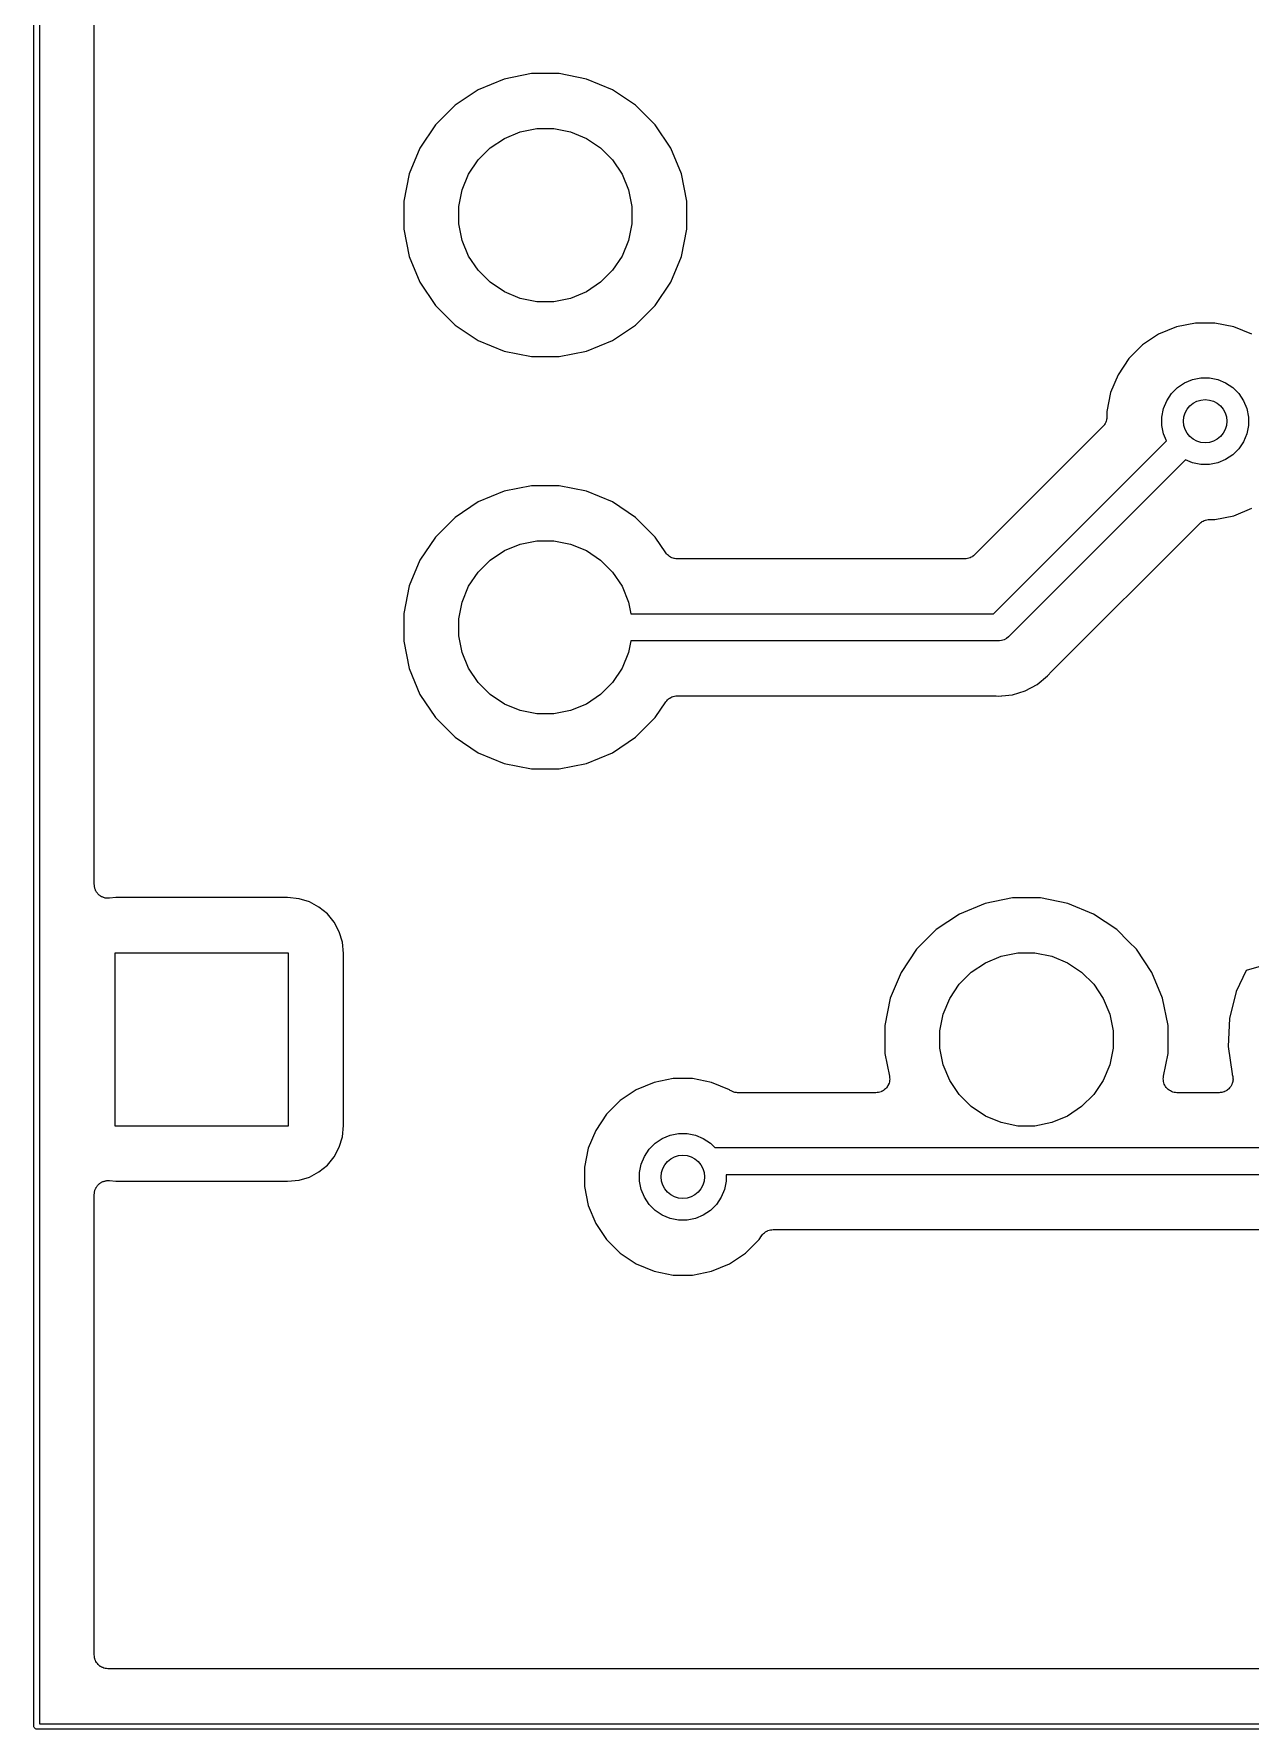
# Model space of a CAD drawing. Extents: x 19 to 115, y -142 to -17.
# Drawn here: x 19.4 to 30.64, y -142.26 to -126.59 of the extents above; entities that cross this region are included whole.
import ezdxf

# ---------------------------------------------------------------- set-up
doc = ezdxf.new("R2010")
doc.units = 0
doc.layers.add('BLACK', color=7, linetype='CONTINUOUS')

msp = doc.modelspace()

# ---------------------------------------------------------------- linework, layer by layer
at = {"layer": 'BLACK', "linetype": 'CONTINUOUS'}
for p, q in [((19.405, -142.239), (19.405, -16.6812)), ((19.455, -16.705), (19.455, -142.215)), ((19.963, -134.458), (19.963, -17.34)), ((23.7485, -127.012), (23.5104, -127.111)), ((24.0012, -126.962), (23.7485, -127.012)), ((24.2588, -126.962), (24.0012, -126.962)), ((24.5115, -127.012), (24.2588, -126.962)), ((24.7496, -127.111), (24.5115, -127.012)), ((23.5104, -127.111), (23.2962, -127.254)), ((24.9638, -127.254), (24.7496, -127.111)), ((23.2962, -127.254), (23.114, -127.436)), ((25.146, -127.436), (24.9638, -127.254)), ((23.114, -127.436), (22.9709, -127.65)), ((23.7511, -127.561), (23.8966, -127.501)), ((23.8966, -127.501), (24.0512, -127.47)), ((24.0512, -127.47), (24.2088, -127.47)), ((24.2088, -127.47), (24.3634, -127.501)), ((24.3634, -127.501), (24.5089, -127.561)), ((25.2891, -127.65), (25.146, -127.436)), ((22.9709, -127.65), (22.8723, -127.888)), ((23.5086, -127.76), (23.62, -127.649)), ((23.62, -127.649), (23.7511, -127.561)), ((24.5089, -127.561), (24.64, -127.649)), ((24.64, -127.649), (24.7514, -127.76)), ((25.3877, -127.888), (25.2891, -127.65)), ((23.421, -127.891), (23.5086, -127.76)), ((24.7514, -127.76), (24.839, -127.891)), ((22.8723, -127.888), (22.822, -128.141)), ((23.3607, -128.037), (23.421, -127.891)), ((24.839, -127.891), (24.8993, -128.037)), ((25.438, -128.141), (25.3877, -127.888)), ((22.822, -128.141), (22.822, -128.399)), ((23.33, -128.191), (23.3607, -128.037)), ((24.8993, -128.037), (24.93, -128.191)), ((25.438, -128.399), (25.438, -128.141)), ((23.33, -128.349), (23.33, -128.191)), ((24.93, -128.191), (24.93, -128.349)), ((22.822, -128.399), (22.8723, -128.652)), ((23.3607, -128.503), (23.33, -128.349)), ((24.93, -128.349), (24.8993, -128.503)), ((25.3877, -128.652), (25.438, -128.399)), ((22.8723, -128.652), (22.9709, -128.89)), ((23.421, -128.649), (23.3607, -128.503)), ((23.5086, -128.78), (23.421, -128.649)), ((24.839, -128.649), (24.7514, -128.78)), ((24.8993, -128.503), (24.839, -128.649)), ((25.2891, -128.89), (25.3877, -128.652)), ((23.62, -128.891), (23.5086, -128.78)), ((24.7514, -128.78), (24.64, -128.891)), ((22.9709, -128.89), (23.114, -129.104)), ((23.7511, -128.979), (23.62, -128.891)), ((24.64, -128.891), (24.5089, -128.979)), ((25.146, -129.104), (25.2891, -128.89)), ((23.114, -129.104), (23.2962, -129.286)), ((23.8966, -129.039), (23.7511, -128.979)), ((24.0512, -129.07), (23.8966, -129.039)), ((24.2088, -129.07), (24.0512, -129.07)), ((24.3634, -129.039), (24.2088, -129.07)), ((24.5089, -128.979), (24.3634, -129.039)), ((24.9638, -129.286), (25.146, -129.104)), ((30.1366, -129.267), (29.9611, -129.302)), ((30.3154, -129.267), (30.1366, -129.267)), ((30.4909, -129.302), (30.3154, -129.267)), ((23.2962, -129.286), (23.5104, -129.429)), ((23.5104, -129.429), (23.7485, -129.528)), ((24.5115, -129.528), (24.7496, -129.429)), ((24.7496, -129.429), (24.9638, -129.286)), ((29.7959, -129.37), (29.6472, -129.47)), ((29.9611, -129.302), (29.7959, -129.37)), ((30.6561, -129.37), (30.4909, -129.302)), ((23.7485, -129.528), (24.0012, -129.578)), ((24.0012, -129.578), (24.2588, -129.578)), ((24.2588, -129.578), (24.5115, -129.528)), ((29.6472, -129.47), (29.5207, -129.596)), ((29.4213, -129.745), (29.3529, -129.91)), ((29.5207, -129.596), (29.4213, -129.745)), ((29.9153, -129.92), (29.971, -129.864)), ((29.971, -129.864), (30.0365, -129.821)), ((30.0365, -129.821), (30.1093, -129.79)), ((30.1093, -129.79), (30.1866, -129.775)), ((30.1866, -129.775), (30.2654, -129.775)), ((30.2654, -129.775), (30.3427, -129.79)), ((30.3427, -129.79), (30.4155, -129.821)), ((30.4155, -129.821), (30.481, -129.864)), ((30.481, -129.864), (30.5367, -129.92)), ((29.3529, -129.91), (29.318, -130.086)), ((29.826, -130.136), (29.8414, -130.058)), ((29.8414, -130.058), (29.8715, -129.986)), ((29.8715, -129.986), (29.9153, -129.92)), ((30.5367, -129.92), (30.5805, -129.986)), ((30.5805, -129.986), (30.6106, -130.058)), ((30.6106, -130.058), (30.626, -130.136)), ((29.2882, -130.216), (29.2808, -130.225)), ((29.2958, -130.207), (29.2882, -130.216)), ((29.2961, -130.206), (29.2958, -130.207)), ((29.2965, -130.206), (29.2961, -130.206)), ((29.3021, -130.196), (29.2965, -130.206)), ((29.3077, -130.185), (29.3021, -130.196)), ((29.3079, -130.185), (29.3077, -130.185)), ((29.3082, -130.184), (29.3079, -130.185)), ((29.3117, -130.173), (29.3082, -130.184)), ((29.3152, -130.162), (29.3117, -130.173)), ((29.3153, -130.161), (29.3152, -130.162)), ((29.3155, -130.16), (29.3153, -130.161)), ((29.3167, -130.149), (29.3155, -130.16)), ((29.318, -130.137), (29.3167, -130.149)), ((29.318, -130.086), (29.318, -130.135)), ((29.318, -130.135), (29.318, -130.136)), ((29.318, -130.136), (29.318, -130.136)), ((29.318, -130.136), (29.318, -130.136)), ((29.318, -130.136), (29.318, -130.137)), ((29.826, -130.214), (29.826, -130.136)), ((29.8414, -130.292), (29.826, -130.214)), ((30.626, -130.214), (30.6106, -130.292)), ((30.626, -130.136), (30.626, -130.214)), ((29.2808, -130.225), (28.096, -131.41)), ((28.2692, -131.955), (29.8681, -130.356)), ((29.8681, -130.356), (29.8414, -130.292)), ((30.5805, -130.364), (30.5367, -130.43)), ((30.6106, -130.292), (30.5805, -130.364)), ((30.0449, -130.533), (28.4137, -132.164)), ((30.1093, -130.56), (30.0449, -130.533)), ((30.4155, -130.529), (30.3427, -130.56)), ((30.481, -130.486), (30.4155, -130.529)), ((30.5367, -130.43), (30.481, -130.486)), ((30.1866, -130.575), (30.1093, -130.56)), ((30.2654, -130.575), (30.1866, -130.575)), ((30.3427, -130.56), (30.2654, -130.575)), ((23.7485, -130.822), (23.5104, -130.921)), ((24.0012, -130.772), (23.7485, -130.822)), ((24.2588, -130.772), (24.0012, -130.772)), ((24.5115, -130.822), (24.2588, -130.772)), ((24.7496, -130.921), (24.5115, -130.822)), ((23.5104, -130.921), (23.2962, -131.064)), ((24.9638, -131.064), (24.7496, -130.921)), ((30.4909, -131.048), (30.6561, -130.98)), ((23.2962, -131.064), (23.114, -131.246)), ((25.146, -131.246), (24.9638, -131.064)), ((28.795, -132.501), (30.176, -131.12)), ((30.176, -131.12), (30.1763, -131.12)), ((30.1763, -131.12), (30.1773, -131.119)), ((30.1763, -131.12), (30.1763, -131.12)), ((30.1763, -131.12), (30.1763, -131.12)), ((30.1773, -131.119), (30.1865, -131.112)), ((30.1865, -131.112), (30.1955, -131.104)), ((30.1955, -131.104), (30.1961, -131.104)), ((30.1961, -131.104), (30.1966, -131.103)), ((30.1966, -131.103), (30.2071, -131.098)), ((30.2071, -131.098), (30.2174, -131.093)), ((30.2174, -131.093), (30.218, -131.092)), ((30.218, -131.092), (30.2186, -131.092)), ((30.2186, -131.092), (30.2299, -131.089)), ((30.2299, -131.089), (30.2411, -131.085)), ((30.2411, -131.085), (30.2418, -131.085)), ((30.2418, -131.085), (30.2424, -131.085)), ((30.2424, -131.085), (30.2541, -131.084)), ((30.2541, -131.084), (30.2658, -131.083)), ((30.2658, -131.083), (30.3154, -131.083)), ((30.3154, -131.083), (30.4909, -131.048)), ((23.114, -131.246), (22.9709, -131.46)), ((23.7511, -131.371), (23.8966, -131.311)), ((23.8966, -131.311), (24.0512, -131.28)), ((24.0512, -131.28), (24.2088, -131.28)), ((24.2088, -131.28), (24.3634, -131.311)), ((24.3634, -131.311), (24.5089, -131.371)), ((25.2424, -131.391), (25.146, -131.246)), ((22.9709, -131.46), (22.8723, -131.698)), ((23.5086, -131.57), (23.62, -131.459)), ((23.62, -131.459), (23.7511, -131.371)), ((24.5089, -131.371), (24.64, -131.459)), ((24.64, -131.459), (24.7514, -131.57)), ((25.2499, -131.4), (25.2424, -131.391)), ((25.2573, -131.409), (25.2499, -131.4)), ((25.2578, -131.409), (25.2573, -131.409)), ((25.2582, -131.41), (25.2578, -131.409)), ((25.2673, -131.417), (25.2582, -131.41)), ((25.2763, -131.425), (25.2673, -131.417)), ((25.2768, -131.425), (25.2763, -131.425)), ((25.2773, -131.425), (25.2768, -131.425)), ((25.2877, -131.431), (25.2773, -131.425)), ((25.298, -131.437), (25.2877, -131.431)), ((25.2986, -131.437), (25.298, -131.437)), ((25.2991, -131.437), (25.2986, -131.437)), ((25.3104, -131.441), (25.2991, -131.437)), ((25.3216, -131.444), (25.3104, -131.441)), ((25.3222, -131.444), (25.3216, -131.444)), ((25.3228, -131.444), (25.3222, -131.444)), ((25.3346, -131.446), (25.3228, -131.444)), ((25.3463, -131.447), (25.3346, -131.446)), ((25.3475, -131.447), (25.3463, -131.447)), ((25.348, -131.447), (25.3475, -131.447)), ((25.3475, -131.447), (25.3475, -131.447)), ((25.3475, -131.447), (25.3475, -131.447)), ((28.0062, -131.447), (25.348, -131.447)), ((28.0179, -131.446), (28.0062, -131.447)), ((28.0296, -131.445), (28.0179, -131.446)), ((28.0302, -131.445), (28.0296, -131.445)), ((28.0309, -131.445), (28.0302, -131.445)), ((28.0421, -131.441), (28.0309, -131.445)), ((28.0534, -131.438), (28.0421, -131.441)), ((28.054, -131.438), (28.0534, -131.438)), ((28.0546, -131.437), (28.054, -131.438)), ((28.065, -131.432), (28.0546, -131.437)), ((28.0754, -131.427), (28.065, -131.432)), ((28.0759, -131.426), (28.0754, -131.427)), ((28.0765, -131.426), (28.0759, -131.426)), ((28.0856, -131.418), (28.0765, -131.426)), ((28.0947, -131.411), (28.0856, -131.418)), ((28.0957, -131.41), (28.0947, -131.411)), ((28.096, -131.41), (28.0957, -131.41)), ((28.0957, -131.41), (28.0957, -131.41)), ((28.0957, -131.41), (28.0957, -131.41)), ((23.421, -131.701), (23.5086, -131.57)), ((24.7514, -131.57), (24.839, -131.701)), ((22.8723, -131.698), (22.822, -131.951)), ((23.3607, -131.847), (23.421, -131.701)), ((24.839, -131.701), (24.8993, -131.847)), ((23.33, -132.001), (23.3607, -131.847)), ((24.8993, -131.847), (24.9208, -131.955)), ((22.822, -131.951), (22.822, -132.209)), ((23.33, -132.159), (23.33, -132.001)), ((24.9208, -131.955), (28.2692, -131.955)), ((22.822, -132.209), (22.8723, -132.462)), ((23.3607, -132.313), (23.33, -132.159)), ((24.9208, -132.205), (24.8993, -132.313)), ((28.3149, -132.205), (24.9208, -132.205)), ((28.321, -132.206), (28.3149, -132.205)), ((28.3271, -132.205), (28.321, -132.206)), ((28.3455, -132.203), (28.3271, -132.205)), ((28.3271, -132.205), (28.3271, -132.205)), ((28.3691, -132.196), (28.3455, -132.203)), ((28.3908, -132.184), (28.3691, -132.196)), ((28.4098, -132.169), (28.3908, -132.184)), ((28.4137, -132.164), (28.4098, -132.169)), ((23.421, -132.459), (23.3607, -132.313)), ((24.8993, -132.313), (24.839, -132.459)), ((22.8723, -132.462), (22.9709, -132.7)), ((23.5086, -132.59), (23.421, -132.459)), ((24.839, -132.459), (24.7514, -132.59)), ((28.6744, -132.609), (28.7708, -132.53)), ((28.7708, -132.53), (28.7866, -132.51)), ((28.7866, -132.51), (28.7878, -132.509)), ((28.7878, -132.509), (28.7916, -132.505)), ((28.7916, -132.505), (28.795, -132.501)), ((22.9709, -132.7), (23.114, -132.914)), ((23.62, -132.701), (23.5086, -132.59)), ((23.7511, -132.789), (23.62, -132.701)), ((24.64, -132.701), (24.5089, -132.789)), ((24.7514, -132.59), (24.64, -132.701)), ((25.2788, -132.734), (25.2893, -132.728)), ((25.2893, -132.728), (25.2996, -132.723)), ((25.2996, -132.723), (25.3002, -132.722)), ((25.3002, -132.722), (25.3008, -132.722)), ((25.3008, -132.722), (25.3121, -132.719)), ((25.3121, -132.719), (25.3234, -132.715)), ((25.3234, -132.715), (25.324, -132.715)), ((25.324, -132.715), (25.3246, -132.715)), ((25.3246, -132.715), (25.3364, -132.714)), ((25.3364, -132.714), (25.348, -132.713)), ((25.348, -132.713), (28.2837, -132.713)), ((28.2837, -132.713), (28.2855, -132.713)), ((28.2855, -132.713), (28.2908, -132.714)), ((28.2908, -132.714), (28.2961, -132.714)), ((28.2961, -132.714), (28.321, -132.716)), ((28.321, -132.716), (28.3459, -132.714)), ((28.3459, -132.714), (28.346, -132.714)), ((28.346, -132.714), (28.4451, -132.704)), ((28.4451, -132.704), (28.5644, -132.668)), ((28.5644, -132.668), (28.6744, -132.609)), ((23.8966, -132.849), (23.7511, -132.789)), ((24.0512, -132.88), (23.8966, -132.849)), ((24.2088, -132.88), (24.0512, -132.88)), ((24.3634, -132.849), (24.2088, -132.88)), ((24.5089, -132.789), (24.3634, -132.849)), ((25.146, -132.914), (25.2424, -132.769)), ((25.2424, -132.769), (25.2427, -132.769)), ((25.2427, -132.769), (25.2428, -132.769)), ((25.2428, -132.769), (25.2434, -132.768)), ((25.2428, -132.769), (25.2428, -132.769)), ((25.2434, -132.768), (25.2511, -132.759)), ((25.2511, -132.759), (25.2586, -132.75)), ((25.2586, -132.75), (25.259, -132.75)), ((25.259, -132.75), (25.2594, -132.749)), ((25.2594, -132.749), (25.2687, -132.742)), ((25.2687, -132.742), (25.2778, -132.734)), ((25.2778, -132.734), (25.2783, -132.734)), ((25.2783, -132.734), (25.2788, -132.734)), ((23.114, -132.914), (23.2962, -133.096)), ((24.9638, -133.096), (25.146, -132.914)), ((23.2962, -133.096), (23.5104, -133.239)), ((24.7496, -133.239), (24.9638, -133.096)), ((23.5104, -133.239), (23.7485, -133.338)), ((23.7485, -133.338), (24.0012, -133.388)), ((24.2588, -133.388), (24.5115, -133.338)), ((24.5115, -133.338), (24.7496, -133.239)), ((24.0012, -133.388), (24.2588, -133.388)), ((19.9636, -134.464), (19.963, -134.458)), ((19.9635, -134.47), (19.9636, -134.464)), ((19.9648, -134.476), (19.9635, -134.47)), ((19.9654, -134.483), (19.9648, -134.476)), ((19.9671, -134.489), (19.9654, -134.483)), ((19.9682, -134.494), (19.9671, -134.489)), ((19.9707, -134.5), (19.9682, -134.494)), ((19.9726, -134.507), (19.9707, -134.5)), ((19.9753, -134.512), (19.9726, -134.507)), ((19.9775, -134.517), (19.9753, -134.512)), ((19.9811, -134.523), (19.9775, -134.517)), ((19.9842, -134.529), (19.9811, -134.523)), ((19.9879, -134.533), (19.9842, -134.529)), ((19.9911, -134.538), (19.9879, -134.533)), ((19.9957, -134.543), (19.9911, -134.538)), ((19.9999, -134.548), (19.9957, -134.543)), ((20.0044, -134.552), (19.9999, -134.548)), ((20.0084, -134.556), (20.0044, -134.552)), ((20.0139, -134.559), (20.0084, -134.556)), ((20.019, -134.564), (20.0139, -134.559)), ((20.0241, -134.566), (20.019, -134.564)), ((20.0289, -134.57), (20.0241, -134.566)), ((20.035, -134.572), (20.0289, -134.57)), ((20.0408, -134.575), (20.035, -134.572)), ((20.0463, -134.577), (20.0408, -134.575)), ((20.0517, -134.579), (20.0463, -134.577)), ((20.0581, -134.581), (20.0517, -134.579)), ((20.0645, -134.583), (20.0581, -134.581)), ((20.0702, -134.583), (20.0645, -134.583)), ((20.0759, -134.585), (20.0702, -134.583)), ((20.0825, -134.585), (20.0759, -134.585)), ((20.0891, -134.585), (20.0825, -134.585)), ((20.0949, -134.585), (20.0891, -134.585)), ((20.1007, -134.585), (20.0949, -134.585)), ((20.1024, -134.585), (20.1007, -134.585)), ((20.1612, -134.579), (20.1024, -134.585)), ((21.7488, -134.579), (20.1612, -134.579)), ((21.8546, -134.589), (21.7488, -134.579)), ((21.9503, -134.618), (21.8546, -134.589)), ((28.4462, -134.582), (28.1935, -134.632)), ((28.7038, -134.582), (28.4462, -134.582)), ((28.9565, -134.632), (28.7038, -134.582)), ((22.0386, -134.666), (21.9503, -134.618)), ((22.1159, -134.729), (22.0386, -134.666)), ((22.1794, -134.806), (22.1159, -134.729)), ((27.9554, -134.731), (27.7412, -134.874)), ((28.1935, -134.632), (27.9554, -134.731)), ((29.1946, -134.731), (28.9565, -134.632)), ((29.4088, -134.874), (29.1946, -134.731)), ((22.2266, -134.895), (22.1794, -134.806)), ((22.2556, -134.99), (22.2266, -134.895)), ((27.7412, -134.874), (27.559, -135.056)), ((29.5218, -134.987), (29.4088, -134.874)), ((22.2661, -135.096), (22.2556, -134.99)), ((27.559, -135.056), (27.4159, -135.27)), ((29.5219, -134.987), (29.5218, -134.987)), ((29.591, -135.056), (29.5219, -134.987)), ((29.7341, -135.27), (29.591, -135.056)), ((20.155, -136.69), (20.155, -135.09)), ((20.155, -135.09), (21.755, -135.09)), ((21.755, -135.09), (21.755, -136.69)), ((22.2661, -136.684), (22.2661, -135.096)), ((28.065, -135.269), (28.1961, -135.181)), ((28.1961, -135.181), (28.3416, -135.121)), ((28.3416, -135.121), (28.4962, -135.09)), ((28.4962, -135.09), (28.6538, -135.09)), ((28.6538, -135.09), (28.8084, -135.121)), ((28.8084, -135.121), (28.9539, -135.181)), ((28.9539, -135.181), (29.085, -135.269)), ((30.7208, -135.22), (30.6038, -135.254)), ((27.4159, -135.27), (27.3173, -135.508)), ((27.866, -135.511), (27.9536, -135.38)), ((27.9536, -135.38), (28.065, -135.269)), ((29.085, -135.269), (29.1964, -135.38)), ((29.1964, -135.38), (29.284, -135.511)), ((29.8327, -135.508), (29.7341, -135.27)), ((30.6038, -135.254), (30.5126, -135.447)), ((27.3173, -135.508), (27.267, -135.761)), ((27.8057, -135.657), (27.866, -135.511)), ((29.284, -135.511), (29.3443, -135.657)), ((29.883, -135.761), (29.8327, -135.508)), ((30.5126, -135.447), (30.4499, -135.697)), ((27.775, -135.811), (27.8057, -135.657)), ((29.3443, -135.657), (29.375, -135.811)), ((30.4499, -135.697), (30.4372, -135.954)), ((27.267, -135.761), (27.267, -136.019)), ((27.775, -135.969), (27.775, -135.811)), ((29.375, -135.811), (29.375, -135.969)), ((29.883, -136.019), (29.883, -135.761)), ((27.267, -136.019), (27.3091, -136.23)), ((27.8057, -136.123), (27.775, -135.969)), ((29.375, -135.969), (29.3443, -136.123)), ((29.8409, -136.23), (29.883, -136.019)), ((30.4372, -135.954), (30.475, -136.209)), ((27.866, -136.269), (27.8057, -136.123)), ((29.3443, -136.123), (29.284, -136.269)), ((25.1351, -136.287), (24.9699, -136.355)), ((25.3106, -136.252), (25.1351, -136.287)), ((25.4894, -136.252), (25.3106, -136.252)), ((25.6649, -136.287), (25.4894, -136.252)), ((25.8301, -136.355), (25.6649, -136.287)), ((27.2893, -136.327), (27.2816, -136.336)), ((27.2895, -136.326), (27.2893, -136.327)), ((27.2898, -136.326), (27.2895, -136.326)), ((27.2955, -136.315), (27.2898, -136.326)), ((27.3013, -136.305), (27.2955, -136.315)), ((27.3014, -136.305), (27.3013, -136.305)), ((27.3016, -136.304), (27.3014, -136.305)), ((27.3051, -136.293), (27.3016, -136.304)), ((27.3087, -136.281), (27.3051, -136.293)), ((27.3088, -136.281), (27.3087, -136.281)), ((27.3089, -136.281), (27.3088, -136.281)), ((27.3102, -136.269), (27.3089, -136.281)), ((27.3091, -136.23), (27.3092, -136.231)), ((27.3092, -136.231), (27.3092, -136.231)), ((27.3092, -136.231), (27.3092, -136.231)), ((27.3092, -136.231), (27.3094, -136.232)), ((27.3094, -136.232), (27.3104, -136.244)), ((27.3115, -136.257), (27.3102, -136.269)), ((27.3104, -136.244), (27.3115, -136.256)), ((27.3115, -136.256), (27.3114, -136.256)), ((27.3114, -136.256), (27.3115, -136.257)), ((27.9536, -136.4), (27.866, -136.269)), ((29.284, -136.269), (29.1964, -136.4)), ((29.8385, -136.254), (29.8398, -136.242)), ((29.8385, -136.255), (29.8385, -136.254)), ((29.8397, -136.267), (29.8385, -136.255)), ((29.8385, -136.255), (29.8385, -136.255)), ((29.8408, -136.279), (29.8397, -136.267)), ((29.8398, -136.242), (29.8409, -136.23)), ((29.8409, -136.279), (29.8408, -136.279)), ((29.8409, -136.28), (29.8409, -136.279)), ((29.8444, -136.291), (29.8409, -136.28)), ((29.8478, -136.303), (29.8444, -136.291)), ((29.8479, -136.303), (29.8478, -136.303)), ((29.848, -136.303), (29.8479, -136.303)), ((29.8537, -136.314), (29.848, -136.303)), ((29.8592, -136.325), (29.8537, -136.314)), ((29.8595, -136.325), (29.8592, -136.325)), ((29.8597, -136.325), (29.8595, -136.325)), ((29.8672, -136.334), (29.8597, -136.325)), ((30.4578, -136.332), (30.4517, -136.338)), ((30.4596, -136.329), (30.4578, -136.332)), ((30.4618, -136.326), (30.4596, -136.329)), ((30.4661, -136.318), (30.4618, -136.326)), ((30.4708, -136.311), (30.4661, -136.318)), ((30.472, -136.307), (30.4708, -136.311)), ((30.4736, -136.304), (30.472, -136.307)), ((30.4763, -136.296), (30.4736, -136.304)), ((30.475, -136.209), (30.4761, -136.212)), ((30.4761, -136.212), (30.4767, -136.214)), ((30.4794, -136.287), (30.4763, -136.296)), ((30.4767, -136.214), (30.4788, -136.223)), ((30.4788, -136.223), (30.4813, -136.231)), ((30.4799, -136.284), (30.4794, -136.287)), ((30.4809, -136.281), (30.4799, -136.284)), ((30.4819, -136.272), (30.4809, -136.281)), ((30.4813, -136.231), (30.4816, -136.235)), ((30.4816, -136.235), (30.4824, -136.238)), ((30.4833, -136.263), (30.4819, -136.272)), ((30.4824, -136.238), (30.4827, -136.247)), ((30.4827, -136.247), (30.4835, -136.256)), ((30.4835, -136.256), (30.4832, -136.259)), ((30.4832, -136.259), (30.4833, -136.263)), ((24.8212, -136.455), (24.6947, -136.581)), ((24.9699, -136.355), (24.8212, -136.455)), ((25.838, -136.361), (25.8301, -136.355)), ((25.8483, -136.366), (25.838, -136.361)), ((25.8585, -136.372), (25.8483, -136.366)), ((25.8592, -136.372), (25.8585, -136.372)), ((25.8598, -136.372), (25.8592, -136.372)), ((25.871, -136.376), (25.8598, -136.372)), ((25.8821, -136.379), (25.871, -136.376)), ((25.8828, -136.379), (25.8821, -136.379)), ((25.8835, -136.38), (25.8828, -136.379)), ((25.8952, -136.381), (25.8835, -136.38)), ((25.9068, -136.382), (25.8952, -136.381)), ((25.9082, -136.382), (25.9068, -136.382)), ((25.9085, -136.382), (25.9082, -136.382)), ((25.9082, -136.382), (25.9082, -136.382)), ((25.9082, -136.382), (25.9082, -136.382)), ((27.1845, -136.382), (25.9085, -136.382)), ((27.1964, -136.381), (27.1845, -136.382)), ((27.2084, -136.38), (27.1964, -136.381)), ((27.2088, -136.38), (27.2084, -136.38)), ((27.2092, -136.38), (27.2088, -136.38)), ((27.2206, -136.376), (27.2092, -136.38)), ((27.2322, -136.373), (27.2206, -136.376)), ((27.2325, -136.373), (27.2322, -136.373)), ((27.2329, -136.372), (27.2325, -136.373)), ((27.2435, -136.367), (27.2329, -136.372)), ((27.2541, -136.361), (27.2435, -136.367)), ((27.2544, -136.361), (27.2541, -136.361)), ((27.2548, -136.361), (27.2544, -136.361)), ((27.2641, -136.353), (27.2548, -136.361)), ((27.2734, -136.346), (27.2641, -136.353)), ((27.2737, -136.345), (27.2734, -136.346)), ((27.274, -136.345), (27.2737, -136.345)), ((27.2816, -136.336), (27.274, -136.345)), ((28.065, -136.511), (27.9536, -136.4)), ((29.1964, -136.4), (29.085, -136.511)), ((29.8748, -136.344), (29.8672, -136.334)), ((29.8751, -136.344), (29.8748, -136.344)), ((29.8753, -136.344), (29.8751, -136.344)), ((29.8846, -136.352), (29.8753, -136.344)), ((29.8938, -136.36), (29.8846, -136.352)), ((29.8941, -136.36), (29.8938, -136.36)), ((29.8944, -136.36), (29.8941, -136.36)), ((29.905, -136.366), (29.8944, -136.36)), ((29.9155, -136.372), (29.905, -136.366)), ((29.9159, -136.372), (29.9155, -136.372)), ((29.9162, -136.372), (29.9159, -136.372)), ((29.9276, -136.376), (29.9162, -136.372)), ((29.9391, -136.379), (29.9276, -136.376)), ((29.9395, -136.379), (29.9391, -136.379)), ((29.9399, -136.379), (29.9395, -136.379)), ((29.9518, -136.381), (29.9399, -136.379)), ((29.9637, -136.382), (29.9518, -136.381)), ((29.9645, -136.382), (29.9637, -136.382)), ((29.9655, -136.382), (29.9645, -136.382)), ((29.9645, -136.382), (29.9645, -136.382)), ((29.9645, -136.382), (29.9645, -136.382)), ((30.3565, -136.382), (29.9655, -136.382)), ((30.3654, -136.381), (30.3565, -136.382)), ((30.3744, -136.381), (30.3654, -136.381)), ((30.3777, -136.38), (30.3744, -136.381)), ((30.3812, -136.38), (30.3777, -136.38)), ((30.3898, -136.377), (30.3812, -136.38)), ((30.3985, -136.375), (30.3898, -136.377)), ((30.4016, -136.373), (30.3985, -136.375)), ((30.4049, -136.372), (30.4016, -136.373)), ((30.4128, -136.368), (30.4049, -136.372)), ((30.4209, -136.364), (30.4128, -136.368)), ((30.4237, -136.362), (30.4209, -136.364)), ((30.4268, -136.361), (30.4237, -136.362)), ((30.4338, -136.355), (30.4268, -136.361)), ((30.441, -136.35), (30.4338, -136.355)), ((30.4433, -136.347), (30.441, -136.35)), ((30.446, -136.345), (30.4433, -136.347)), ((30.4517, -136.338), (30.446, -136.345)), ((24.6947, -136.581), (24.5953, -136.73)), ((28.1961, -136.599), (28.065, -136.511)), ((28.3416, -136.659), (28.1961, -136.599)), ((28.9539, -136.599), (28.8084, -136.659)), ((29.085, -136.511), (28.9539, -136.599)), ((21.755, -136.69), (20.155, -136.69)), ((22.2266, -136.885), (22.2556, -136.79)), ((22.2556, -136.79), (22.2661, -136.684)), ((24.5953, -136.73), (24.5269, -136.895)), ((25.2105, -136.806), (25.2833, -136.775)), ((25.2833, -136.775), (25.3606, -136.76)), ((25.3606, -136.76), (25.4394, -136.76)), ((25.4394, -136.76), (25.5167, -136.775)), ((25.5167, -136.775), (25.5895, -136.806)), ((28.4962, -136.69), (28.3416, -136.659)), ((28.6538, -136.69), (28.4962, -136.69)), ((28.8084, -136.659), (28.6538, -136.69)), ((22.1794, -136.974), (22.2266, -136.885)), ((24.5269, -136.895), (24.492, -137.071)), ((25.0455, -136.971), (25.0893, -136.905)), ((25.0893, -136.905), (25.145, -136.849)), ((25.145, -136.849), (25.2105, -136.806)), ((25.5895, -136.806), (25.655, -136.849)), ((25.655, -136.849), (25.6957, -136.89)), ((25.6957, -136.89), (36.9232, -136.89)), ((21.9503, -137.162), (22.0386, -137.114)), ((22.0386, -137.114), (22.1159, -137.051)), ((22.1159, -137.051), (22.1794, -136.974)), ((24.492, -137.071), (24.492, -137.249)), ((25, -137.121), (25.0154, -137.043)), ((25.0154, -137.043), (25.0455, -136.971)), ((19.9713, -137.278), (19.9733, -137.272)), ((19.9733, -137.272), (19.9761, -137.267)), ((19.9761, -137.267), (19.9783, -137.261)), ((19.9783, -137.261), (19.982, -137.256)), ((19.982, -137.256), (19.9852, -137.25)), ((19.9852, -137.25), (19.9889, -137.245)), ((19.9889, -137.245), (19.9922, -137.241)), ((19.9922, -137.241), (19.9969, -137.236)), ((19.9969, -137.236), (20.0011, -137.231)), ((20.0011, -137.231), (20.0057, -137.227)), ((20.0057, -137.227), (20.0098, -137.223)), ((20.0098, -137.223), (20.0153, -137.22)), ((20.0153, -137.22), (20.0205, -137.215)), ((20.0205, -137.215), (20.0256, -137.213)), ((20.0256, -137.213), (20.0304, -137.21)), ((20.0304, -137.21), (20.0366, -137.207)), ((20.0366, -137.207), (20.0424, -137.204)), ((20.0424, -137.204), (20.048, -137.202)), ((20.048, -137.202), (20.0533, -137.2)), ((20.0533, -137.2), (20.0598, -137.199)), ((20.0598, -137.199), (20.0662, -137.197)), ((20.0662, -137.197), (20.072, -137.196)), ((20.072, -137.196), (20.0777, -137.195)), ((20.0777, -137.195), (20.0843, -137.195)), ((20.0843, -137.195), (20.0909, -137.195)), ((20.0909, -137.195), (20.0967, -137.195)), ((20.0967, -137.195), (20.1024, -137.195)), ((20.1024, -137.195), (20.1612, -137.201)), ((20.1612, -137.201), (21.7488, -137.201)), ((21.7488, -137.201), (21.8546, -137.191)), ((21.8546, -137.191), (21.9503, -137.162)), ((24.492, -137.249), (24.5269, -137.425)), ((25, -137.199), (25, -137.121)), ((25.0154, -137.277), (25, -137.199)), ((25.8, -137.199), (25.7846, -137.277)), ((36.9689, -137.14), (25.8, -137.14)), ((25.8, -137.14), (25.8, -137.199)), ((19.963, -137.32), (19.9637, -137.314)), ((19.963, -137.322), (19.963, -137.32)), ((19.963, -141.58), (19.963, -137.322)), ((19.9637, -137.308), (19.965, -137.302)), ((19.9637, -137.314), (19.9637, -137.308)), ((19.965, -137.302), (19.9658, -137.295)), ((19.9658, -137.295), (19.9675, -137.29)), ((19.9675, -137.29), (19.9687, -137.284)), ((19.9687, -137.284), (19.9713, -137.278)), ((24.5269, -137.425), (24.5953, -137.59)), ((25.0455, -137.349), (25.0154, -137.277)), ((25.0893, -137.415), (25.0455, -137.349)), ((25.145, -137.471), (25.0893, -137.415)), ((25.7107, -137.415), (25.655, -137.471)), ((25.7545, -137.349), (25.7107, -137.415)), ((25.7846, -137.277), (25.7545, -137.349)), ((25.2105, -137.514), (25.145, -137.471)), ((25.2833, -137.545), (25.2105, -137.514)), ((25.3606, -137.56), (25.2833, -137.545)), ((25.4394, -137.56), (25.3606, -137.56)), ((25.5167, -137.545), (25.4394, -137.56)), ((25.5895, -137.514), (25.5167, -137.545)), ((25.655, -137.471), (25.5895, -137.514)), ((24.5953, -137.59), (24.6947, -137.739)), ((24.6947, -137.739), (24.8212, -137.865)), ((25.9788, -137.865), (26.1053, -137.739)), ((26.1053, -137.739), (26.1283, -137.704)), ((26.1283, -137.704), (26.1286, -137.704)), ((26.1286, -137.704), (26.1293, -137.703)), ((26.1286, -137.704), (26.1286, -137.704)), ((26.1286, -137.704), (26.1286, -137.704)), ((26.1293, -137.703), (26.1369, -137.694)), ((26.1369, -137.694), (26.1444, -137.685)), ((26.1444, -137.685), (26.1448, -137.684)), ((26.1448, -137.684), (26.1452, -137.684)), ((26.1452, -137.684), (26.1544, -137.677)), ((26.1544, -137.677), (26.1636, -137.669)), ((26.1636, -137.669), (26.1641, -137.669)), ((26.1641, -137.669), (26.1646, -137.669)), ((26.1646, -137.669), (26.1751, -137.663)), ((26.1751, -137.663), (26.1855, -137.658)), ((26.1855, -137.658), (26.186, -137.657)), ((26.186, -137.657), (26.1866, -137.657)), ((26.1866, -137.657), (26.1979, -137.654)), ((26.1979, -137.654), (26.2092, -137.65)), ((26.2092, -137.65), (26.2098, -137.65)), ((26.2098, -137.65), (26.2104, -137.65)), ((26.2104, -137.65), (26.2222, -137.649)), ((26.2222, -137.649), (26.2339, -137.648)), ((26.2339, -137.648), (36.9377, -137.648)), ((24.8212, -137.865), (24.9699, -137.965)), ((25.8301, -137.965), (25.9788, -137.865)), ((24.9699, -137.965), (25.1351, -138.033)), ((25.1351, -138.033), (25.3106, -138.068)), ((25.4894, -138.068), (25.6649, -138.033)), ((25.6649, -138.033), (25.8301, -137.965)), ((25.3106, -138.068), (25.4894, -138.068)), ((19.9642, -141.592), (19.963, -141.58)), ((19.9652, -141.604), (19.9642, -141.592)), ((19.9654, -141.604), (19.9652, -141.604)), ((19.9654, -141.605), (19.9654, -141.604)), ((19.9689, -141.616), (19.9654, -141.605)), ((19.9722, -141.628), (19.9689, -141.616)), ((19.9725, -141.628), (19.9722, -141.628)), ((19.9726, -141.628), (19.9725, -141.628)), ((19.9782, -141.639), (19.9726, -141.628)), ((19.9837, -141.65), (19.9782, -141.639)), ((19.984, -141.65), (19.9837, -141.65)), ((19.9842, -141.65), (19.984, -141.65)), ((19.9918, -141.66), (19.9842, -141.65)), ((19.9993, -141.669), (19.9918, -141.66)), ((19.9996, -141.669), (19.9993, -141.669)), ((19.9999, -141.669), (19.9996, -141.669)), ((20.0091, -141.677), (19.9999, -141.669)), ((20.0182, -141.685), (20.0091, -141.677)), ((20.0186, -141.685), (20.0182, -141.685)), ((20.019, -141.685), (20.0186, -141.685)), ((20.0295, -141.691), (20.019, -141.685)), ((20.04, -141.697), (20.0295, -141.691)), ((20.0404, -141.697), (20.04, -141.697)), ((20.0408, -141.697), (20.0404, -141.697)), ((20.0522, -141.701), (20.0408, -141.697)), ((20.0636, -141.704), (20.0522, -141.701)), ((20.064, -141.704), (20.0636, -141.704)), ((20.0645, -141.704), (20.064, -141.704)), ((20.0763, -141.706), (20.0645, -141.704)), ((20.0882, -141.707), (20.0763, -141.706)), ((20.0891, -141.707), (20.0882, -141.707)), ((20.09, -141.707), (20.0891, -141.707)), ((20.0891, -141.707), (20.0891, -141.707)), ((20.0891, -141.707), (20.0891, -141.707)), ((67.1655, -141.707), (20.09, -141.707)), ((19.4049, -142.24), (19.405, -142.239)), ((19.4054, -142.245), (19.4049, -142.24)), ((19.4068, -142.25), (19.4054, -142.245)), ((19.4091, -142.254), (19.4068, -142.25)), ((19.4122, -142.258), (19.4091, -142.254)), ((19.416, -142.261), (19.4122, -142.258)), ((19.4204, -142.263), (19.416, -142.261)), ((19.4251, -142.265), (19.4204, -142.263)), ((19.43, -142.265), (19.4251, -142.265)), ((19.4312, -142.265), (19.43, -142.265)), ((115.399, -142.265), (19.4312, -142.265)), ((19.455, -142.215), (115.375, -142.215))]:
    msp.add_line(p, q, dxfattribs=at)
at = {"layer": 'BLACK'}
for centre in [(30.226, -130.175), (25.4, -137.16)]:
    msp.add_circle(centre, 0.2, dxfattribs=at)

doc.saveas('drawing.dxf')
